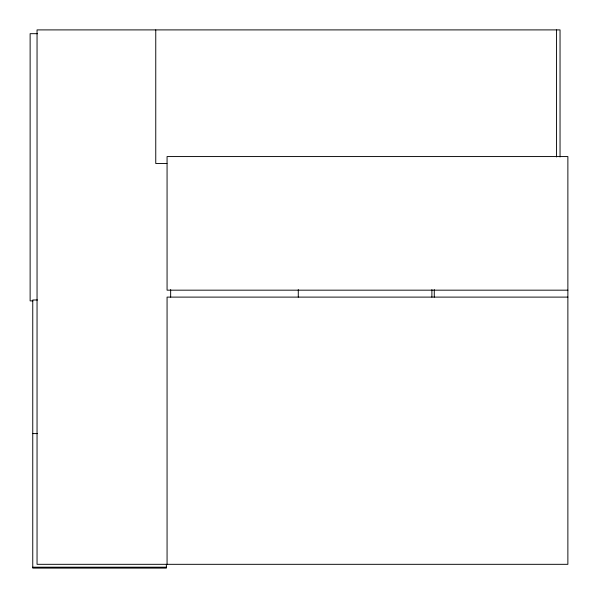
<?xml version="1.0" encoding="UTF-8"?>
<svg xmlns="http://www.w3.org/2000/svg" width="598" height="598" viewBox="0 0 598 598"><rect width="100%" height="100%" fill="white"/><g stroke="black" fill="none" stroke-linecap="round" stroke-linejoin="round"><path stroke-width="0.9" d="M37.599 33.682L30.124 33.682L30.124 300.891L32.927 300.891M166.969 163.501L155.757 163.501L155.757 29.9M567.876 290.172L167.066 290.172L167.066 156.564L567.876 156.564L567.876 564.318L37.046 564.318L37.046 29.9L560.042 29.9L560.042 156.968M567.876 297.109L167.066 297.109L167.066 564.318M37.427 299.987L32.755 299.987L32.755 568.1L166.364 568.1L166.364 564.363M32.755 433.595L37.427 433.595M32.755 567.196L166.364 567.196M556.566 29.9L556.566 156.968M434.275 289.634L434.275 297.109M431.891 289.634L431.891 297.109M298.282 289.634L298.282 297.109M170.654 289.634L170.654 297.109"/></g></svg>
